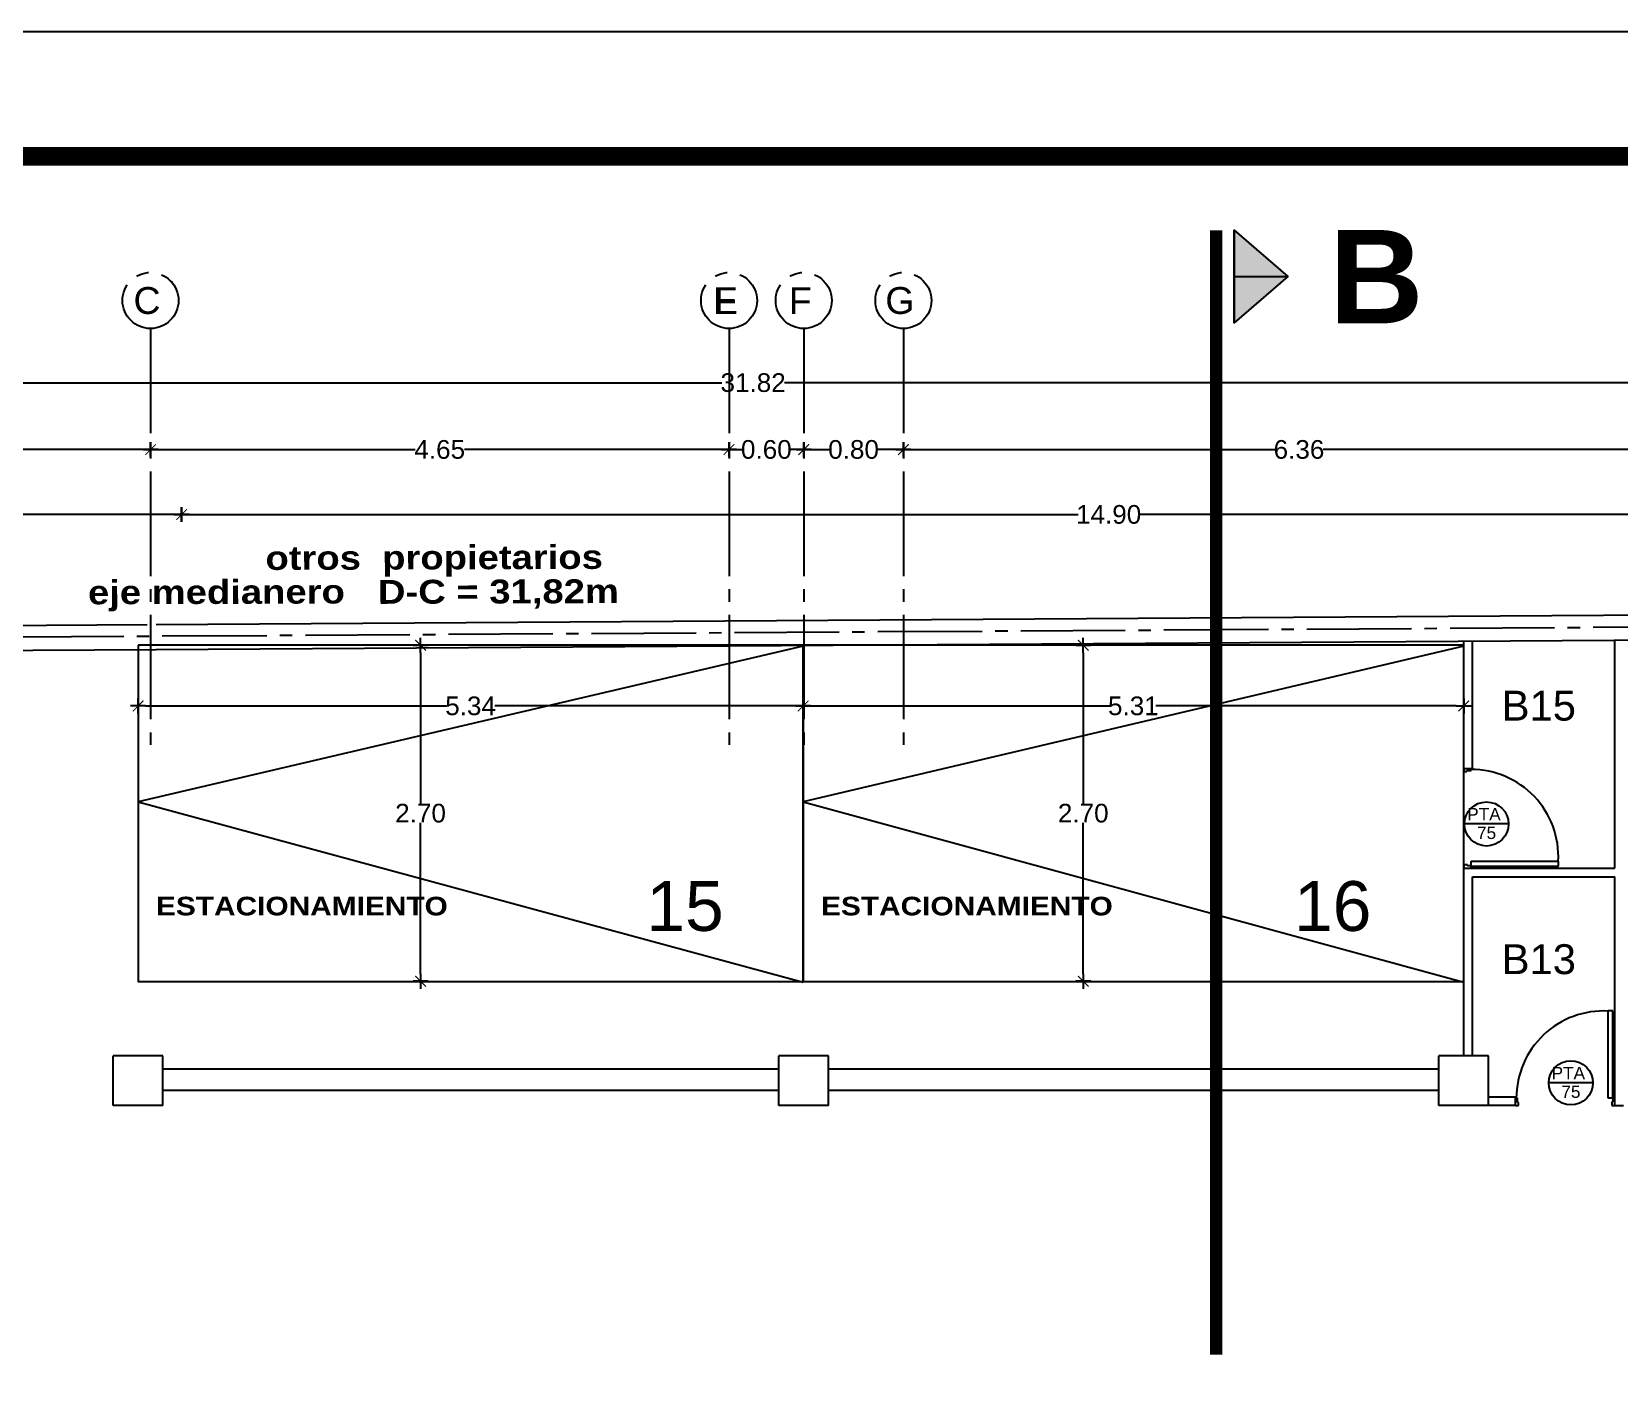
# Model space of a CAD drawing. Header units: millimetres. Extents: x 1217 to 2428, y 234 to 644.
# Drawn here: x 2357.73 to 2370.49, y 313.57 to 324.44 of the extents above; entities that cross this region are included whole.
import ezdxf

# ---------------------------------------------------------------- set-up
doc = ezdxf.new("R2010")
doc.units = ezdxf.units.MM
doc.linetypes.add('ACAD_ISO04W100', pattern=[30, 24, -3, 0, -3])
doc.linetypes.add('DASHDOTX2', pattern=[0.84, 0.4, -0.2, 0.04, -0.2])
doc.layers.get('0').update_dxf_attribs({"lineweight": 5})
for name, color, linetype in [('0.1', 251, 'Continuous'), ('0.3', 6, 'Continuous'), ('A-DOORSYM', 1, 'Continuous'), ('COTAS', 252, 'Continuous'), ('COTAS INTERIORES', 3, 'Continuous'), ('Ejes', 8, 'Continuous'), ('estructura', 3, 'Continuous'), ('hoja puerta', 2, 'Continuous'), ('Muebles', 8, 'Continuous'), ('MURO', 5, 'Continuous'), ('muros', 7, 'Continuous'), ('Pavimento', 8, 'Continuous'), ('SIMBOLOS', 2, 'Continuous'), ('Texto', 1, 'Continuous'), ('Textos', 2, 'Continuous')]:
    doc.layers.add(name, color=color, linetype=linetype)
doc.styles.add('DIM000', font='')
doc.styles.add('INTERARQ', font='arial.ttf')
doc.styles.add('ROMANS', font='arial.ttf', dxfattribs={"height": 22.5})
doc.styles.get("Standard").update_dxf_attribs({"font": 'arial.ttf'})
doc.styles.get('DIM000').set_extended_font_data('Arial Black')
doc.dimstyles.new('ESCALA_1-50', dxfattribs={"dimtxt": 0.15, "dimasz": 0.06, "dimexe": 0.18, "dimexo": 0.0625, "dimgap": 0, "dimtad": 0, "dimtih": 1, "dimtoh": 1, "dimzin": 0, "dimdsep": 46, "dimtxsty": 'INTERARQ', "dimblk": 'DIMTICK', "dimcen": 0, "dimse1": 1, "dimse2": 1, "dimclrd": 256, "dimclre": 1, "dimclrt": 2, "dimadec": 0, "dimazin": 0, "dimtfac": 4.5, "dimtofl": 0, "dimtmove": 2, "dimatfit": 3, "dimldrblk": 'DIMTICK', "dimfxl": 1, "dimtolj": 1, "dimtzin": 0, "dimarcsym": 0})

# ---------------------------------------------------------------- blocks, each defined once
blk = doc.blocks.new('DIMTICK')
at = {"color": 1}
for p, q in [((-1, 0), (1, 0)), ((0, 1), (0, -1))]:
    blk.add_line(p, q, dxfattribs=at)
at = {"color": 3, "const_width": 0.141}
blk.add_lwpolyline([(0.71, 0.71), (-0.71, -0.71)], dxfattribs=at)
blk = doc.blocks.new('*D935')
at = {"layer": 'COTAS', "lineweight": -2, "ltscale": 3, "transparency": 16777216}
for p, q in [((2352.912, 320.562), (2355.697, 320.562)), ((2358.874, 320.562), (2356.088, 320.562))]:
    blk.add_line(p, q, dxfattribs=at)
at = {"layer": 'Defpoints', "color": 0, "ltscale": 3, "transparency": 16777216}
for p in [(2358.934, 320.562), (2358.934, 319.965), (2352.852, 319.814)]:
    blk.add_point(p, dxfattribs=at)
at = {"layer": 'COTAS', "lineweight": -2, "ltscale": 3, "transparency": 16777216, "xscale": 0.06, "yscale": 0.06, "zscale": 0.06, "rotation": 180}
blk.add_blockref('DIMTICK', (2352.852, 320.562), dxfattribs=at)
at = {"layer": 'COTAS', "lineweight": -2, "ltscale": 3, "transparency": 16777216, "xscale": 0.06, "yscale": 0.06, "zscale": 0.06}
blk.add_blockref('DIMTICK', (2358.934, 320.562), dxfattribs=at)
at = {"layer": 'COTAS', "color": 2, "ltscale": 3, "transparency": 16777216, "insert": (2355.893, 320.562), "char_height": 0.15, "attachment_point": 5, "style": 'INTERARQ'}
blk.add_mtext('\\A1;6.08', dxfattribs=at)
blk = doc.blocks.new('*D936')
at = {"layer": 'COTAS', "lineweight": -2, "ltscale": 3, "transparency": 16777216}
for p, q in [((2358.994, 320.562), (2366.138, 320.562)), ((2373.774, 320.562), (2366.63, 320.562))]:
    blk.add_line(p, q, dxfattribs=at)
at = {"layer": 'Defpoints', "color": 0, "ltscale": 3, "transparency": 16777216}
for p in [(2373.834, 320.562), (2358.934, 319.965, 0), (2373.834, 318.436, 0)]:
    blk.add_point(p, dxfattribs=at)
at = {"layer": 'COTAS', "lineweight": -2, "ltscale": 3, "transparency": 16777216, "xscale": 0.06, "yscale": 0.06, "zscale": 0.06, "rotation": 180}
blk.add_blockref('DIMTICK', (2358.934, 320.562), dxfattribs=at)
at = {"layer": 'COTAS', "lineweight": -2, "ltscale": 3, "transparency": 16777216, "xscale": 0.06, "yscale": 0.06, "zscale": 0.06}
blk.add_blockref('DIMTICK', (2373.834, 320.562), dxfattribs=at)
at = {"layer": 'COTAS', "color": 2, "ltscale": 3, "transparency": 16777216, "insert": (2366.384, 320.562), "char_height": 0.15, "attachment_point": 5, "style": 'INTERARQ'}
blk.add_mtext('\\A1;14.90', dxfattribs=at)
blk = doc.blocks.new('*D939')
at = {"layer": 'COTAS', "lineweight": -2, "ltscale": 3, "transparency": 16777216}
for p, q in [((2347.781, 321.084), (2352.957, 321.084)), ((2358.624, 321.084), (2353.448, 321.084))]:
    blk.add_line(p, q, dxfattribs=at)
at = {"layer": 'Defpoints', "color": 0, "ltscale": 3, "transparency": 16777216}
for p in [(2358.684, 321.084), (2347.721, 320.004, 0), (2358.684, 320.071, 0)]:
    blk.add_point(p, dxfattribs=at)
at = {"layer": 'COTAS', "lineweight": -2, "ltscale": 3, "transparency": 16777216, "xscale": 0.06, "yscale": 0.06, "zscale": 0.06, "rotation": 180}
blk.add_blockref('DIMTICK', (2347.721, 321.084), dxfattribs=at)
at = {"layer": 'COTAS', "lineweight": -2, "ltscale": 3, "transparency": 16777216, "xscale": 0.06, "yscale": 0.06, "zscale": 0.06}
blk.add_blockref('DIMTICK', (2358.684, 321.084), dxfattribs=at)
at = {"layer": 'COTAS', "color": 2, "ltscale": 3, "transparency": 16777216, "insert": (2353.203, 321.084), "char_height": 0.15, "attachment_point": 5, "style": 'INTERARQ'}
blk.add_mtext('\\A1;10.96', dxfattribs=at)
blk = doc.blocks.new('*D940')
at = {"layer": 'COTAS', "lineweight": -2, "ltscale": 3, "transparency": 16777216}
for p, q in [((2358.744, 321.084), (2360.81, 321.084)), ((2363.273, 321.084), (2361.207, 321.084))]:
    blk.add_line(p, q, dxfattribs=at)
at = {"layer": 'Defpoints', "color": 0, "ltscale": 3, "transparency": 16777216}
for p in [(2363.333, 321.084), (2363.333, 320.193, 0), (2358.684, 320.071, 0)]:
    blk.add_point(p, dxfattribs=at)
at = {"layer": 'COTAS', "lineweight": -2, "ltscale": 3, "transparency": 16777216, "xscale": 0.06, "yscale": 0.06, "zscale": 0.06, "rotation": 180}
blk.add_blockref('DIMTICK', (2358.684, 321.084), dxfattribs=at)
at = {"layer": 'COTAS', "lineweight": -2, "ltscale": 3, "transparency": 16777216, "xscale": 0.06, "yscale": 0.06, "zscale": 0.06}
blk.add_blockref('DIMTICK', (2363.333, 321.084), dxfattribs=at)
at = {"layer": 'COTAS', "color": 2, "ltscale": 3, "transparency": 16777216, "insert": (2361.008, 321.084), "char_height": 0.15, "attachment_point": 5, "style": 'INTERARQ'}
blk.add_mtext('\\A1;4.65', dxfattribs=at)
blk = doc.blocks.new('*D941')
at = {"layer": 'COTAS', "lineweight": -2, "ltscale": 3, "transparency": 16777216}
for p, q in [((2363.393, 321.084), (2363.439, 321.084)), ((2363.874, 321.084), (2363.828, 321.084))]:
    blk.add_line(p, q, dxfattribs=at)
at = {"layer": 'Defpoints', "color": 0, "ltscale": 3, "transparency": 16777216}
for p in [(2363.934, 321.084), (2363.333, 320.193, 0), (2363.934, 320.197, 0)]:
    blk.add_point(p, dxfattribs=at)
at = {"layer": 'COTAS', "lineweight": -2, "ltscale": 3, "transparency": 16777216, "xscale": 0.06, "yscale": 0.06, "zscale": 0.06, "rotation": 180}
blk.add_blockref('DIMTICK', (2363.333, 321.084), dxfattribs=at)
at = {"layer": 'COTAS', "lineweight": -2, "ltscale": 3, "transparency": 16777216, "xscale": 0.06, "yscale": 0.06, "zscale": 0.06}
blk.add_blockref('DIMTICK', (2363.934, 321.084), dxfattribs=at)
at = {"layer": 'COTAS', "color": 2, "ltscale": 3, "transparency": 16777216, "insert": (2363.633, 321.084), "char_height": 0.15, "attachment_point": 5, "style": 'INTERARQ'}
blk.add_mtext('\\A1;0.60', dxfattribs=at)
blk = doc.blocks.new('*D942')
at = {"layer": 'COTAS', "lineweight": -2, "ltscale": 3, "transparency": 16777216}
for p, q in [((2363.994, 321.084), (2364.139, 321.084)), ((2364.675, 321.084), (2364.529, 321.084))]:
    blk.add_line(p, q, dxfattribs=at)
at = {"layer": 'Defpoints', "color": 0, "ltscale": 3, "transparency": 16777216}
for p in [(2364.735, 321.084), (2363.934, 320.197, 0), (2364.735, 320.202, 0)]:
    blk.add_point(p, dxfattribs=at)
at = {"layer": 'COTAS', "lineweight": -2, "ltscale": 3, "transparency": 16777216, "xscale": 0.06, "yscale": 0.06, "zscale": 0.06, "rotation": 180}
blk.add_blockref('DIMTICK', (2363.934, 321.084), dxfattribs=at)
at = {"layer": 'COTAS', "lineweight": -2, "ltscale": 3, "transparency": 16777216, "xscale": 0.06, "yscale": 0.06, "zscale": 0.06}
blk.add_blockref('DIMTICK', (2364.735, 321.084), dxfattribs=at)
at = {"layer": 'COTAS', "color": 2, "ltscale": 3, "transparency": 16777216, "insert": (2364.334, 321.084), "char_height": 0.15, "attachment_point": 5, "style": 'INTERARQ'}
blk.add_mtext('\\A1;0.80', dxfattribs=at)
blk = doc.blocks.new('*D943')
at = {"layer": 'COTAS', "lineweight": -2, "ltscale": 3, "transparency": 16777216}
for p, q in [((2364.795, 321.084), (2367.719, 321.084)), ((2371.034, 321.084), (2368.109, 321.084))]:
    blk.add_line(p, q, dxfattribs=at)
at = {"layer": 'Defpoints', "color": 0, "ltscale": 3, "transparency": 16777216}
for p in [(2371.094, 321.084), (2371.094, 320.562), (2364.735, 320.202, 0)]:
    blk.add_point(p, dxfattribs=at)
at = {"layer": 'COTAS', "lineweight": -2, "ltscale": 3, "transparency": 16777216, "xscale": 0.06, "yscale": 0.06, "zscale": 0.06, "rotation": 180}
blk.add_blockref('DIMTICK', (2364.735, 321.084), dxfattribs=at)
at = {"layer": 'COTAS', "lineweight": -2, "ltscale": 3, "transparency": 16777216, "xscale": 0.06, "yscale": 0.06, "zscale": 0.06}
blk.add_blockref('DIMTICK', (2371.094, 321.084), dxfattribs=at)
at = {"layer": 'COTAS', "color": 2, "ltscale": 3, "transparency": 16777216, "insert": (2367.914, 321.084), "char_height": 0.15, "attachment_point": 5, "style": 'INTERARQ'}
blk.add_mtext('\\A1;6.36', dxfattribs=at)
blk = doc.blocks.new('*D947')
at = {"layer": 'COTAS', "lineweight": -2, "ltscale": 3, "transparency": 16777216}
for p, q in [((2347.678, 321.621), (2363.275, 321.621)), ((2379.376, 321.621), (2363.779, 321.621))]:
    blk.add_line(p, q, dxfattribs=at)
at = {"layer": 'Defpoints', "color": 0, "ltscale": 3, "transparency": 16777216}
for p in [(2379.436, 321.621), (2379.436, 320.296, 0), (2347.618, 319.619, 0)]:
    blk.add_point(p, dxfattribs=at)
at = {"layer": 'COTAS', "lineweight": -2, "ltscale": 3, "transparency": 16777216, "xscale": 0.06, "yscale": 0.06, "zscale": 0.06, "rotation": 180}
blk.add_blockref('DIMTICK', (2347.618, 321.621), dxfattribs=at)
at = {"layer": 'COTAS', "lineweight": -2, "ltscale": 3, "transparency": 16777216, "xscale": 0.06, "yscale": 0.06, "zscale": 0.06}
blk.add_blockref('DIMTICK', (2379.436, 321.621), dxfattribs=at)
at = {"layer": 'COTAS', "color": 2, "ltscale": 3, "transparency": 16777216, "insert": (2363.527, 321.621), "char_height": 0.15, "attachment_point": 5, "style": 'INTERARQ'}
blk.add_mtext('\\A1;31.82', dxfattribs=at)
blk = doc.blocks.new('*D1067')
at = {"layer": 'COTAS INTERIORES', "lineweight": -2, "ltscale": 3, "transparency": 16777216}
for p, q in [((2360.854, 319.452), (2360.854, 318.238)), ((2360.854, 316.872), (2360.854, 318.085))]:
    blk.add_line(p, q, dxfattribs=at)
at = {"layer": 'Defpoints', "color": 0, "ltscale": 3, "transparency": 16777216}
for p in [(2360.854, 319.512), (2361.526, 319.512, 0), (2361.962, 316.812, 0)]:
    blk.add_point(p, dxfattribs=at)
at = {"layer": 'COTAS INTERIORES', "lineweight": -2, "ltscale": 3, "transparency": 16777216, "xscale": 0.06, "yscale": 0.06, "zscale": 0.06}
for p, rotation in [((2360.854, 319.512), 90), ((2360.854, 316.812), 270)]:
    blk.add_blockref('DIMTICK', p, dxfattribs=dict(at, rotation=rotation))
at = {"layer": 'COTAS INTERIORES', "color": 2, "ltscale": 3, "transparency": 16777216, "insert": (2360.854, 318.162), "char_height": 0.15, "attachment_point": 5, "style": 'INTERARQ'}
blk.add_mtext('\\A1;2.70', dxfattribs=at)
blk = doc.blocks.new('*D948')
at = {"layer": 'COTAS INTERIORES', "lineweight": -2, "ltscale": 3, "transparency": 16777216}
for p, q in [((2358.644, 319.024), (2361.062, 319.024)), ((2363.869, 319.024), (2361.451, 319.024))]:
    blk.add_line(p, q, dxfattribs=at)
at = {"layer": 'Defpoints', "color": 0, "ltscale": 3, "transparency": 16777216}
for p in [(2358.584, 319.503, 0), (2363.929, 319.503, 0), (2363.929, 319.024)]:
    blk.add_point(p, dxfattribs=at)
at = {"layer": 'COTAS INTERIORES', "lineweight": -2, "ltscale": 3, "transparency": 16777216, "xscale": 0.06, "yscale": 0.06, "zscale": 0.06, "rotation": 180}
blk.add_blockref('DIMTICK', (2358.584, 319.024), dxfattribs=at)
at = {"layer": 'COTAS INTERIORES', "lineweight": -2, "ltscale": 3, "transparency": 16777216, "xscale": 0.06, "yscale": 0.06, "zscale": 0.06}
blk.add_blockref('DIMTICK', (2363.929, 319.024), dxfattribs=at)
at = {"layer": 'COTAS INTERIORES', "color": 2, "ltscale": 3, "transparency": 16777216, "insert": (2361.256, 319.024), "char_height": 0.15, "attachment_point": 5, "style": 'INTERARQ'}
blk.add_mtext('\\A1;5.34', dxfattribs=at)
blk = doc.blocks.new('*D1069')
at = {"layer": 'COTAS INTERIORES', "lineweight": -2, "ltscale": 3, "transparency": 16777216}
for p, q in [((2366.18, 319.452), (2366.18, 318.238)), ((2366.18, 316.872), (2366.18, 318.085))]:
    blk.add_line(p, q, dxfattribs=at)
at = {"layer": 'Defpoints', "color": 0, "ltscale": 3, "transparency": 16777216}
for p in [(2366.18, 319.512), (2366.851, 319.512, 0), (2367.285, 316.812, 0)]:
    blk.add_point(p, dxfattribs=at)
at = {"layer": 'COTAS INTERIORES', "lineweight": -2, "ltscale": 3, "transparency": 16777216, "xscale": 0.06, "yscale": 0.06, "zscale": 0.06}
for p, rotation in [((2366.18, 319.512), 90), ((2366.18, 316.812), 270)]:
    blk.add_blockref('DIMTICK', p, dxfattribs=dict(at, rotation=rotation))
at = {"layer": 'COTAS INTERIORES', "color": 2, "ltscale": 3, "transparency": 16777216, "insert": (2366.18, 318.162), "char_height": 0.15, "attachment_point": 5, "style": 'INTERARQ'}
blk.add_mtext('\\A1;2.70', dxfattribs=at)
blk = doc.blocks.new('*D953')
at = {"layer": 'COTAS INTERIORES', "lineweight": -2, "ltscale": 3, "transparency": 16777216}
for p, q in [((2363.989, 319.024), (2366.403, 319.024)), ((2369.178, 319.024), (2366.764, 319.024))]:
    blk.add_line(p, q, dxfattribs=at)
at = {"layer": 'Defpoints', "color": 0, "ltscale": 3, "transparency": 16777216}
for p in [(2363.929, 319.503, 0), (2369.238, 319.503, 0), (2369.238, 319.024)]:
    blk.add_point(p, dxfattribs=at)
at = {"layer": 'COTAS INTERIORES', "lineweight": -2, "ltscale": 3, "transparency": 16777216, "xscale": 0.06, "yscale": 0.06, "zscale": 0.06, "rotation": 180}
blk.add_blockref('DIMTICK', (2363.929, 319.024), dxfattribs=at)
at = {"layer": 'COTAS INTERIORES', "lineweight": -2, "ltscale": 3, "transparency": 16777216, "xscale": 0.06, "yscale": 0.06, "zscale": 0.06}
blk.add_blockref('DIMTICK', (2369.238, 319.024), dxfattribs=at)
at = {"layer": 'COTAS INTERIORES', "color": 2, "ltscale": 3, "transparency": 16777216, "insert": (2366.583, 319.024), "char_height": 0.15, "attachment_point": 5, "style": 'INTERARQ'}
blk.add_mtext('\\A1;5.31', dxfattribs=at)
blk = doc.blocks.new('Simple-A ras - 095 x 202mm_1-19-10_54')
at = {"layer": 'A-DOORSYM'}
blk.add_arc((0.368, 0.035), 0.834, 87.0334, 180, dxfattribs=at)
at = {"layer": 'hoja puerta'}
for p, q in [((0.411, 0.035), (0.411, 0.87)), ((0.456, 0.87), (0.411, 0.87)), ((0.456, 0.035), (0.456, 0.87)), ((-0.455, 0.035), (-0.475, 0.035)), ((-0.455, -0.004), (-0.455, 0.035)), ((0.456, 0.035), (0.411, 0.035)), ((0.455, 0.001), (0.445, 0.001)), ((0.445, 0.001), (0.445, -0.035)), ((0.455, 0.035), (0.455, 0.001)), ((0.475, 0.035), (0.455, 0.035)), ((-0.475, -0.035), (-0.445, -0.035)), ((-0.445, -0.004), (-0.455, -0.004)), ((-0.445, -0.035), (-0.445, -0.004)), ((0.445, -0.035), (0.475, -0.035))]:
    blk.add_line(p, q, dxfattribs=at)

msp = doc.modelspace()

# ---------------------------------------------------------------- hatches: boundary and pattern name
at = {"layer": '0.1', "ltscale": 3}
h = msp.add_hatch(color=256, dxfattribs=at)
h.dxf.hatch_style = 1
h.paths.add_polyline_path([(2367.82454, 322.47431), (2367.39411, 322.10297), (2367.39411, 322.47431)])
h.paths.add_polyline_path([(2367.82454, 322.47431), (2367.39411, 322.47431), (2367.39411, 322.84566)])

# ---------------------------------------------------------------- linework, layer by layer
for p, q in [((2358.78365, 316.10878, 0), (2363.73365, 316.10878, 0)), ((2364.13365, 316.10878, 0), (2369.03796, 316.10878, 0)), ((2358.78365, 315.93673, 0), (2363.73365, 315.93673, 0)), ((2364.13365, 315.93673, 0), (2369.03796, 315.93673, 0))]:
    msp.add_line(p, q, dxfattribs=at)
at = {"layer": '0.1', "ltscale": 3, "elevation": 0}
msp.add_lwpolyline([(2338.46076, 272.44057), (2428.46076, 272.44057), (2428.46076, 324.44057), (2338.46076, 324.44057)], close=True, dxfattribs=at)
at = {"layer": '0.1', "ltscale": 3, "const_width": 0.15, "elevation": 0}
msp.add_lwpolyline([(2339.46076, 273.44057), (2427.46076, 273.44057), (2427.46076, 323.44057), (2339.46076, 323.44057)], close=True, dxfattribs=at)
at = {"layer": '0.1', "color": 1, "linetype": 'DASHDOTX2', "ltscale": 1.5, "const_width": 0.1, "elevation": 0}
msp.add_lwpolyline([(2367.24802, 313.81176), (2367.24802, 322.84566), (2367.24802, 322.84566)], dxfattribs=at)
at = {"layer": '0.1', "ltscale": 3, "elevation": 0}
msp.add_lwpolyline([(2367.39411, 322.84566), (2367.39411, 322.10297), (2367.39411, 322.47431), (2367.82454, 322.47431), (2367.39411, 322.10297), (2367.39411, 322.84566), (2367.82454, 322.47431)], dxfattribs=at)
at = {"layer": '0.3'}
for p, q in [((2369.23796, 318.52191, 0), (2369.23796, 319.54569, 0)), ((2369.30796, 318.52191, 0), (2369.30796, 319.54614, 0)), ((2370.45296, 317.72205, 0), (2370.45296, 319.55349, 0)), ((2369.23796, 318.52191, 0), (2369.30796, 318.52191, 0)), ((2369.23796, 316.21283, 0), (2369.23796, 317.72205, 0)), ((2369.23796, 317.72205, 0), (2370.45296, 317.72205, 0)), ((2369.30796, 316.21283, 0), (2369.30796, 317.65205, 0)), ((2369.30796, 317.65205, 0), (2370.45296, 317.65205, 0)), ((2370.45296, 315.81283, 0), (2370.45296, 317.65205, 0)), ((2369.43796, 315.88283, 0), (2369.65311, 315.88283, 0)), ((2369.65311, 315.81283, 0), (2369.43796, 315.81283, 0)), ((2369.65311, 315.81283, 0), (2369.65311, 315.88283, 0)), ((2370.45296, 315.81283, 0), (2370.52296, 315.81283, 0))]:
    msp.add_line(p, q, dxfattribs=at)
at = {"layer": 'Ejes', "linetype": 'ACAD_ISO04W100', "ltscale": 0.035, "elevation": 0}
for points in [[(2358.68359, 322.05671), (2358.68359, 318.6153)], [(2363.33313, 322.05671), (2363.33313, 318.6153)], [(2363.93358, 322.05671), (2363.93358, 318.6153)], [(2364.73453, 322.05671), (2364.73453, 318.6153)], [(2344.97835, 319.50272), (2382.34027, 319.72869)]]:
    msp.add_lwpolyline(points, dxfattribs=at)
at = {"layer": 'Ejes', "linetype": 'ACAD_ISO04W100', "ltscale": 0.035}
for centre in [(2358.68359, 322.28169, 0), (2358.68359, 322.28168, 0), (2363.33313, 322.28168, 0), (2363.33313, 322.28168, 0), (2363.93359, 322.28168, 0), (2363.93359, 322.28168, 0), (2363.93358, 322.28168, 0), (2363.93358, 322.28168, 0), (2364.73453, 322.28168, 0), (2364.73453, 322.28168, 0), (2364.73453, 322.28168, 0), (2364.73453, 322.28168, 0)]:
    msp.add_circle(centre, 0.22498, dxfattribs=at)
at = {"layer": 'estructura'}
for p, q in [((2364.13365, 315.8129, 0), (2363.73365, 315.8129, 0)), ((2364.13365, 315.81283, 0), (2363.73365, 315.81283, 0))]:
    msp.add_line(p, q, dxfattribs=at)
at = {"layer": 'MURO', "color": 5}
for p, q in [((2358.72793, 319.67826, 0), (2379.43592, 319.81113, 0)), ((2347.61806, 319.61869, 0), (2358.65793, 319.67826, 0))]:
    msp.add_line(p, q, dxfattribs=at)
at = {"layer": 'MURO', "color": 5, "elevation": 0}
msp.add_lwpolyline([(2348.21909, 284.13863), (2347.93941, 308.82204), (2347.93714, 309.02429), (2347.82031, 319.41977), (2358.72911, 319.47827), (2358.72911, 319.47827), (2379.23796, 319.60985), (2379.62614, 281.52869)], dxfattribs=at)
at = {"layer": 'MURO', "color": 1, "ltscale": 3, "elevation": 0}
for points in [[(2358.58365, 319.51163), (2358.58365, 316.81163), (2363.92857, 316.81163), (2363.92857, 319.51163), (2358.58365, 319.51163)], [(2363.92857, 319.51163), (2363.92857, 316.81163), (2369.23796, 316.81163), (2369.23796, 319.51163), (2363.92857, 319.51163)]]:
    msp.add_lwpolyline(points, dxfattribs=at)
at = {"layer": 'muros'}
for p, q in [((2358.78365, 316.2129, 0), (2358.38365, 316.2129, 0)), ((2358.38365, 315.8129, 0), (2358.38365, 316.2129, 0)), ((2358.78365, 316.21283, 0), (2358.38365, 316.21283, 0)), ((2358.38365, 315.81283, 0), (2358.38365, 316.21283, 0)), ((2358.78365, 315.8129, 0), (2358.78365, 316.2129, 0)), ((2358.78365, 315.81283, 0), (2358.78365, 316.21283, 0)), ((2364.13365, 316.2129, 0), (2363.73365, 316.2129, 0)), ((2363.73365, 315.8129, 0), (2363.73365, 316.2129, 0)), ((2364.13365, 316.21283, 0), (2363.73365, 316.21283, 0)), ((2363.73365, 315.81283, 0), (2363.73365, 316.21283, 0)), ((2364.13365, 315.8129, 0), (2364.13365, 316.2129, 0)), ((2364.13365, 315.81283, 0), (2364.13365, 316.21283, 0)), ((2369.43796, 316.21283, 0), (2369.03796, 316.21283, 0)), ((2369.03796, 315.81283, 0), (2369.03796, 316.21283, 0)), ((2369.43796, 315.81283, 0), (2369.43796, 316.21283, 0)), ((2369.43796, 315.81283, 0), (2369.43796, 316.21283, 0)), ((2358.78365, 315.8129, 0), (2358.38365, 315.8129, 0)), ((2358.78365, 315.8129, 0), (2358.38365, 315.8129, 0)), ((2358.78365, 315.81283, 0), (2358.38365, 315.81283, 0)), ((2358.78365, 315.81283, 0), (2358.38365, 315.81283, 0)), ((2364.13365, 315.8129, 0), (2363.73365, 315.8129, 0)), ((2364.13365, 315.81283, 0), (2363.73365, 315.81283, 0)), ((2369.43796, 315.81283, 0), (2369.03796, 315.81283, 0))]:
    msp.add_line(p, q, dxfattribs=at)
at = {"layer": 'Pavimento', "color": 251, "ltscale": 3, "elevation": 0}
for points in [[(2363.92857, 319.50435), (2358.58365, 318.25435), (2363.92857, 316.80435)], [(2369.23796, 319.50435), (2363.92857, 318.25435), (2369.23796, 316.80435)]]:
    msp.add_lwpolyline(points, dxfattribs=at)
at = {"layer": 'SIMBOLOS', "color": 1, "linetype": 'Continuous'}
for p, q in [((2369.59858, 318.07594, 0), (2369.24392, 318.07594, 0)), ((2370.2764, 315.99611, 0), (2369.92175, 315.99611, 0))]:
    msp.add_line(p, q, dxfattribs=at)
for centre in [(2369.42125, 318.07594, 0), (2370.09907, 315.99611, 0)]:
    msp.add_circle(centre, 0.17733, dxfattribs=at)

# ---------------------------------------------------------------- block references
at = {"layer": 'Muebles', "xscale": 0.8419512961841886, "yscale": 0.8419512961841886, "zscale": 0.8419512961841886}
for p, rotation in [((2369.26743, 318.12198, 0), 269.9999876625434), ((2370.05304, 315.84229, 0), 359.9999876625434)]:
    msp.add_blockref('Simple-A ras - 095 x 202mm_1-19-10_54', p, dxfattribs=dict(at, rotation=rotation))

# ---------------------------------------------------------------- texts
at = {"layer": 'Ejes', "char_height": 0.216, "width": 0.344369, "attachment_point": 5}
for s, insert in [('C', (2358.65558, 322.27995, 0)), ('C', (2358.65558, 322.27994, 0)), ('E', (2363.30512, 322.27994, 0)), ('F', (2363.30513, 322.27994, 0)), ('F', (2363.90558, 322.27994, 0)), ('G', (2364.70652, 322.27994, 0))]:
    msp.add_mtext(s, dxfattribs=dict(at, insert=insert))
at = {"layer": 'SIMBOLOS', "color": 2, "style": 'ROMANS'}
for s, p in [('PTA', (2369.26629, 318.10496, 0)), ('75', (2369.34469, 317.95513, 0)), ('PTA', (2369.94412, 316.02513, 0)), ('75', (2370.02251, 315.8753, 0))]:
    msp.add_text(s, height=0.099, dxfattribs=at).set_placement(p)
at = {"layer": 'Texto', "attachment_point": 5}
for s, insert, char_height, width in [('{\\fArial|b1|i0|c0|p34;B}', (2368.53606, 322.47297, 0), 0.75, 2.965897), ('B15', (2369.84171, 319.02461, 0), 0.24, 1.5818117), ('15', (2362.97958, 317.41379, 0), 0.4, 1.5818117), ('16', (2368.18508, 317.41379, 0), 0.4, 1.5818117), ('B13', (2369.84171, 316.98797, 0), 0.24, 1.5818117)]:
    msp.add_mtext(s, dxfattribs=dict(at, insert=insert, char_height=char_height, width=width))
at = {"layer": 'Textos', "color": 7, "style": 'DIM000'}
for s, p in [('otros  propietarios', (2359.60762, 320.11665)), ('eje medianero', (2358.18148, 319.84043, 0)), ('D-C = 31,82m', (2360.51158, 319.84428, 0))]:
    msp.add_text(s, height=0.192, rotation=0.189481, dxfattribs=at).set_placement(p)
for p in [(2358.72774, 317.34129, 0), (2364.07266, 317.34129, 0)]:
    msp.add_text('ESTACIONAMIENTO', height=0.15, dxfattribs=at).set_placement(p)

# ---------------------------------------------------------------- dimensions: what is measured, and where the dimension line sits
at = {"layer": 'COTAS', "ltscale": 3}
for base, p1, p2, picture, middle in [((2379.43592, 321.62113), (2347.61806, 319.61869, 0), (2379.43592, 320.29613, 0), '*D947', (2363.52699, 321.62113)), ((2358.68359, 321.08431), (2347.72141, 320.00431, 0), (2358.68359, 320.07062, 0), '*D939', (2353.2025, 321.08431)), ((2363.33313, 321.08431), (2358.68359, 320.07062, 0), (2363.33313, 320.19281, 0), '*D940', (2361.00836, 321.08431)), ((2363.93358, 321.08431), (2363.33313, 320.19281, 0), (2363.93358, 320.19666, 0), '*D941', (2363.63336, 321.08431)), ((2364.73453, 321.08431), (2363.93358, 320.19666, 0), (2364.73453, 320.2018, 0), '*D942', (2364.33406, 321.08431)), ((2371.09361, 321.08431), (2364.73453, 320.2018, 0), (2371.09361, 320.5622), '*D943', (2367.91407, 321.08431)), ((2358.93365, 320.5622, 0), (2352.85167, 319.81384, 0), (2358.93365, 319.96458, 0), '*D935', (2355.89266, 320.5622, 0)), ((2373.83413, 320.5622), (2358.93365, 319.96458, 0), (2373.83413, 318.43581, 0), '*D936', (2366.38389, 320.5622))]:
    dim = msp.add_linear_dim(base=base, p1=p1, p2=p2, dimstyle='ESCALA_1-50', dxfattribs=at)
    dim.commit()
    dim.dimension.update_dxf_attribs({"geometry": picture, "text_midpoint": middle})
at = {"layer": 'COTAS INTERIORES', "ltscale": 3}
for base, p1, p2, picture, middle in [((2363.92857, 319.02368, 0), (2358.58364, 319.50318, 0), (2363.92857, 319.50318, 0), '*D948', (2361.25611, 319.02368, 0)), ((2369.23796, 319.02368, 0), (2363.92857, 319.50318, 0), (2369.23796, 319.50318, 0), '*D953', (2366.58327, 319.02368, 0))]:
    dim = msp.add_linear_dim(base=base, p1=p1, p2=p2, dimstyle='ESCALA_1-50', dxfattribs=at)
    dim.commit()
    dim.dimension.update_dxf_attribs({"geometry": picture, "text_midpoint": middle})
for base, p1, p2, picture, middle in [((2360.85433, 319.51163), (2361.96215, 316.81163, 0), (2361.52563, 319.51163, 0), '*D1067', (2360.85433, 318.16163)), ((2366.1797, 319.51163), (2367.28461, 316.81163, 0), (2366.851, 319.51163, 0), '*D1069', (2366.1797, 318.16163))]:
    dim = msp.add_linear_dim(base=base, p1=p1, p2=p2, angle=90, dimstyle='ESCALA_1-50', dxfattribs=at)
    dim.commit()
    dim.dimension.update_dxf_attribs({"geometry": picture, "text_midpoint": middle})

doc.saveas('drawing.dxf')
